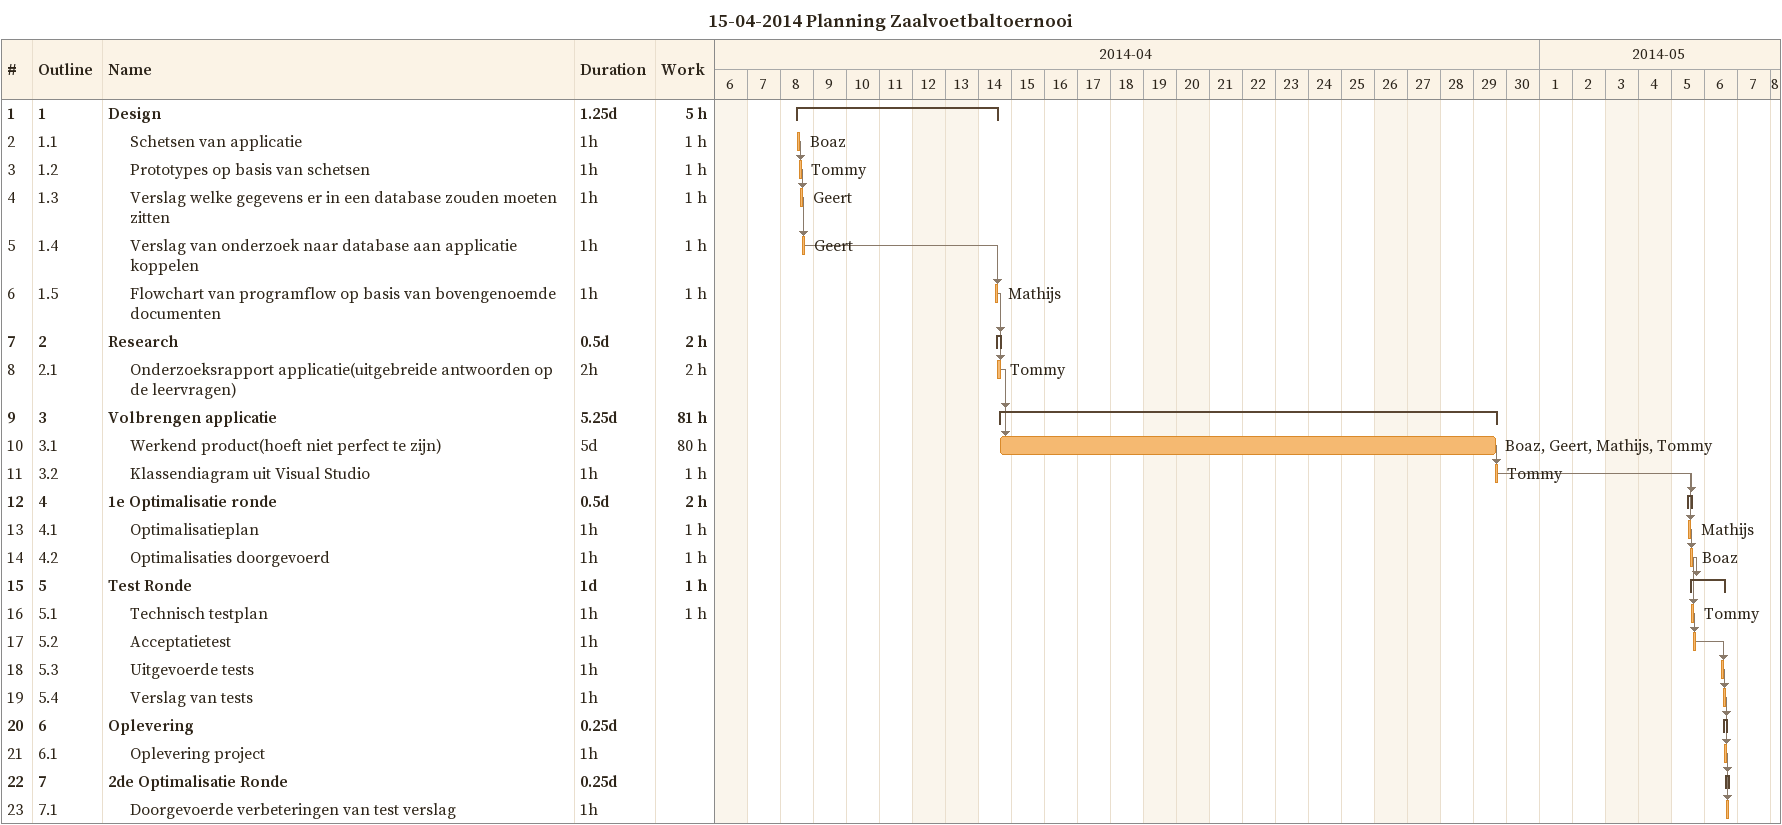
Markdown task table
15-04-2014 Planning Zaalvoetbaltoernooi

| ID | WBS | Task | Duration | Start | Finish | Predecessors | Resources | Work (h) |
|---|---|---|---|---|---|---|---|---|
| 1 | 1 | **Design** | 1.25d | 2014-04-08 | 2014-04-14 |  |  | 5 |
| 2 | 1.1 | Schetsen van applicatie | 1h | 2014-04-08 | 2014-04-08 |  | Boaz | 1 |
| 3 | 1.2 | Prototypes op basis van schetsen | 1h | 2014-04-08 | 2014-04-08 | 2 | Tommy | 1 |
| 4 | 1.3 | Verslag welke gegevens er in een database zouden moeten zitten | 1h | 2014-04-08 | 2014-04-08 | 3 | Geert | 1 |
| 5 | 1.4 | Verslag van onderzoek naar database aan applicatie koppelen | 1h | 2014-04-08 | 2014-04-08 | 4 | Geert | 1 |
| 6 | 1.5 | Flowchart van programflow op basis van bovengenoemde documenten | 1h | 2014-04-14 | 2014-04-14 | 5 | Mathijs | 1 |
| 7 | 2 | **Research** | 0.5d | 2014-04-14 | 2014-04-14 | 6 |  | 2 |
| 8 | 2.1 | Onderzoeksrapport applicatie(uitgebreide antwoorden op de leervragen) | 2h | 2014-04-14 | 2014-04-14 | 6 | Tommy | 2 |
| 9 | 3 | **Volbrengen applicatie** | 5.25d | 2014-04-14 | 2014-04-29 | 8 |  | 81 |
| 10 | 3.1 | Werkend product(hoeft niet perfect te zijn) | 5d | 2014-04-14 | 2014-04-29 | 8 | Boaz, Geert, Mathijs, Tommy | 80 |
| 11 | 3.2 | Klassendiagram uit Visual Studio | 1h | 2014-04-29 | 2014-04-29 | 10 | Tommy | 1 |
| 12 | 4 | **1e Optimalisatie ronde** | 0.5d | 2014-05-05 | 2014-05-05 | 11 |  | 2 |
| 13 | 4.1 | Optimalisatieplan | 1h | 2014-05-05 | 2014-05-05 | 11 | Mathijs | 1 |
| 14 | 4.2 | Optimalisaties doorgevoerd | 1h | 2014-05-05 | 2014-05-05 | 13 | Boaz | 1 |
| 15 | 5 | **Test Ronde** | 1d | 2014-05-05 | 2014-05-06 | 14 |  | 1 |
| 16 | 5.1 | Technisch testplan | 1h | 2014-05-05 | 2014-05-05 | 14 | Tommy | 1 |
| 17 | 5.2 | Acceptatietest | 1h | 2014-05-05 | 2014-05-05 | 16 |  |  |
| 18 | 5.3 | Uitgevoerde tests | 1h | 2014-05-06 | 2014-05-06 | 17 |  |  |
| 19 | 5.4 | Verslag van tests | 1h | 2014-05-06 | 2014-05-06 | 18 |  |  |
| 20 | 6 | **Oplevering** | 0.25d | 2014-05-06 | 2014-05-06 | 19 |  |  |
| 21 | 6.1 | Oplevering project | 1h | 2014-05-06 | 2014-05-06 | 19 |  |  |
| 22 | 7 | **2de Optimalisatie Ronde** | 0.25d | 2014-05-06 | 2014-05-06 | 21 |  |  |
| 23 | 7.1 | Doorgevoerde verbeteringen van test verslag | 1h | 2014-05-06 | 2014-05-06 | 21 |  |  |
